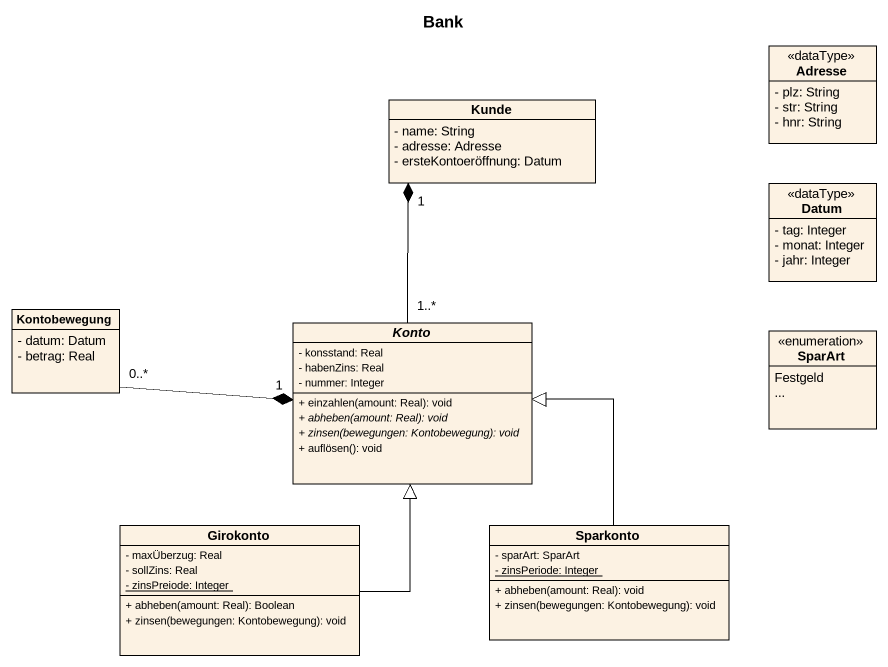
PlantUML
@startuml
title Bank
hide circle
hide empty members
skinparam classAttributeIconSize 0
class Adresse <<dataType>> {
  - plz: String
  - str: String
  - hnr: String
}
class Kunde {
  - name: String
  - adresse: Adresse
  - ersteKontoeröffnung: Datum
}
class Datum <<dataType>> {
  - tag: Integer
  - monat: Integer
  - jahr: Integer
}
class Kontobewegung {
  - datum: Datum
  - betrag: Real
}
abstract class Konto {
  - konsstand: Real
  - habenZins: Real
  - nummer: Integer
  + einzahlen(amount: Real): void
  {abstract} + abheben(amount: Real): void
  {abstract} + zinsen(bewegungen: Kontobewegung): void
  + auflösen(): void
}
enum SparArt {
  Festgeld
  ~...
}
class Girokonto {
  - maxÜberzug: Real
  - sollZins: Real
  {static} - zinsPreiode: Integer
  + abheben(amount: Real): Boolean
  + zinsen(bewegungen: Kontobewegung): void
}
class Sparkonto {
  - sparArt: SparArt
  {static} - zinsPeriode: Integer
  + abheben(amount: Real): void
  + zinsen(bewegungen: Kontobewegung): void
}
Kontobewegung "0..*" -right-* "1" Konto
Konto "1..*" -up-* "1" Kunde
Girokonto -up-|> Konto
Sparkonto -up-|> Konto
@enduml
